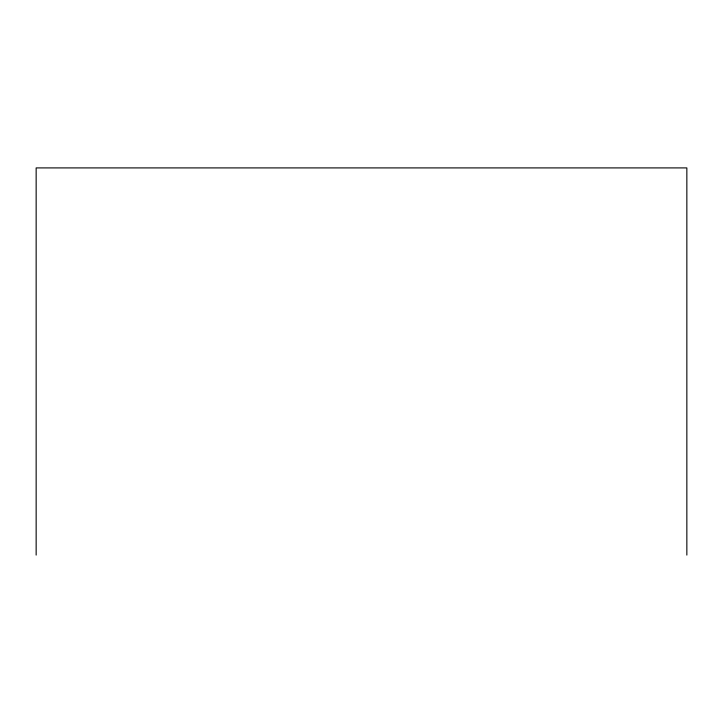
<?xml version="1.0" encoding="UTF-8"?>
<svg xmlns="http://www.w3.org/2000/svg" width="723" height="723" viewBox="0 0 723 723"><rect width="100%" height="100%" fill="white"/><g stroke="black" fill="none" stroke-linecap="round" stroke-linejoin="round"><path stroke-width="1.08" d="M686.85 555.092L686.85 167.908L36.15 167.908L36.15 555.092"/></g></svg>
